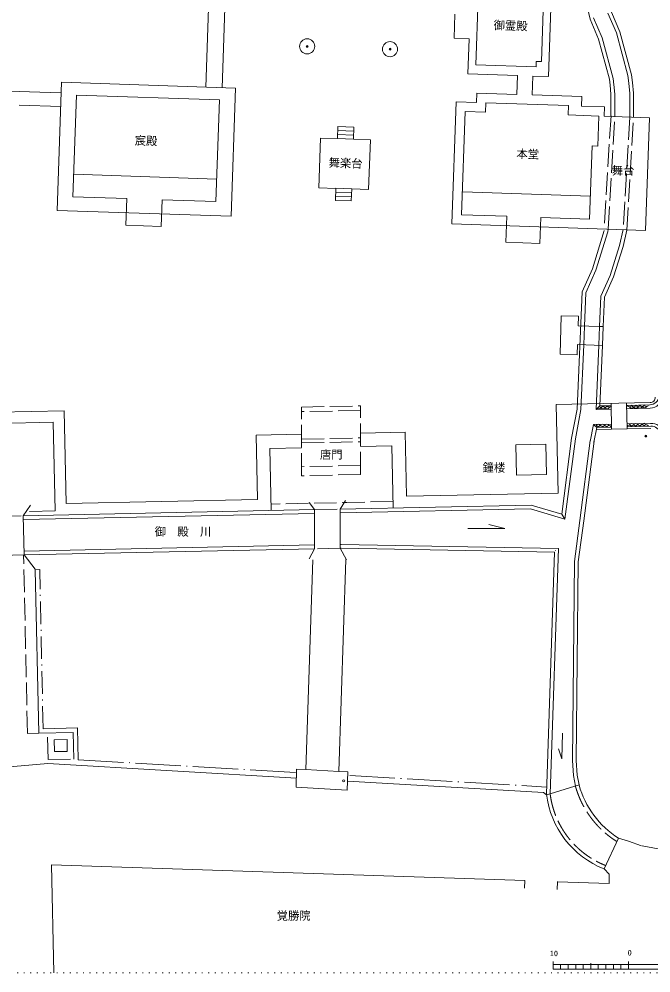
# Model space of a CAD drawing. Units: millimetres, scale not verified. Extents: x 11507 to 407039, y 22504 to 286236.
# Drawn here: x 113502 to 197377, y 22505 to 149019 of the extents above; entities that cross this region are included whole.
import ezdxf
from ezdxf.enums import TextEntityAlignment as Align

# ---------------------------------------------------------------- set-up
doc = ezdxf.new("R2010")
doc.units = ezdxf.units.MM
doc.header["$LTSCALE"] = 500
doc.header["$PDMODE"] = 32
doc.header["$PDSIZE"] = 250
for name, pattern in [('DASHED', [7.5, 6, -1.5]), ('DASHED_DOTTED', [9.25, 6, -1.5, 0.25, -1.5]), ('DOTTED', [1.75, 0.25, -1.5]), ('LONG_DASHED_DOTTED', [15.25, 12, -1.5, 0.25, -1.5])]:
    doc.linetypes.add(name, pattern=pattern)
for name, color, linetype, lineweight in [('0-0通り芯', 7, 'Continuous', 13), ('1-0', 3, 'Continuous', 13), ('1-1', 3, 'Continuous', 13)]:
    doc.layers.add(name, color=color, linetype=linetype, lineweight=lineweight)
doc.styles.add('ＭＳ ゴシック', font='')
doc.styles.get('ＭＳ ゴシック').set_extended_font_data('MS Gothic')

msp = doc.modelspace()

# ---------------------------------------------------------------- linework, layer by layer
at = {"layer": '0-0通り芯', "color": 4}
for p, q in [((184391.1, 23011.3), (184391.1, 24011.3)), ((184391.1, 23611.3), (234391.1, 23611.3)), ((184391.1, 23011.3), (234391.1, 23011.3)), ((185391.1, 23011.3), (185391.1, 23592.5)), ((186391.1, 23011.3), (186391.1, 23592.5)), ((187391.1, 23011.3), (187391.1, 23608.6)), ((188391.1, 23011.3), (188391.1, 23592.5)), ((189391.2, 23011.3), (189391.2, 23818.4)), ((190391.1, 23011.3), (190391.1, 23576.4)), ((191391.1, 23011.3), (191391.1, 23592.5)), ((192391.1, 23011.3), (192391.1, 23608.6)), ((193391.1, 23011.3), (193391.1, 23624.8)), ((194391.1, 23011.3), (194391.1, 24011.3))]:
    msp.add_line(p, q, dxfattribs=at)
at = {"layer": '0-0通り芯', "color": 4, "linetype": 'DOTTED'}
msp.add_line((11743.3, 22527.9), (407039, 22527.9), dxfattribs=at)
at = {"layer": '1-0'}
for p, q in [((188716.6, 151444.5), (189290, 149007.9)), ((191673.6, 149792.5), (192793.8, 147178.8)), ((192150.4, 149949.5), (193267.4, 147343)), ((189290, 149007.9), (190426, 146357.2)), ((190899.6, 146521.6), (189766.7, 149164.8)), ((192793.8, 147178.8), (194314.1, 141531.5)), ((193267.4, 147343), (194805.9, 141628)), ((190426, 146357.2), (191854.9, 141049.1)), ((192346.8, 141145.7), (190899.6, 146521.6)), ((191953.6, 140259.6), (191854.9, 141049.1)), ((192346.8, 141145.7), (192454, 140287.7)), ((194314.1, 141531.5), (194438.6, 140535.7)), ((194438.6, 140535.7), (194571.6, 139166.6)), ((194805.9, 141628), (194935.5, 140591.1)), ((194935.5, 140591.1), (195071.6, 139190.8)), ((191953.6, 140259.6), (192071.6, 139045.5)), ((192571.6, 139069.6), (192448, 140342.3)), ((194571.6, 139166.6), (194571.6, 136019.2)), ((195071.6, 136004.3), (195071.6, 139190.8)), ((192071.6, 139045.5), (192071.6, 136104.3)), ((192571.6, 136078.6), (192571.6, 139069.6)), ((196668.2, 120989.1), (197176.8, 135930.5)), ((141644.3, 122862.1), (118557.6, 123648)), ((170957.1, 121864.3), (196668.2, 120989.1)), ((189606.1, 115903.6), (191185, 120956.1)), ((190074.7, 115726.9), (191662.2, 120807)), ((191662.2, 120807), (191683.2, 121158.7)), ((193682.7, 121090.9), (193193.9, 119003.1)), ((193676.6, 118871.4), (194179.3, 121018.6)), ((193193.9, 119003.1), (191949.3, 115020.2)), ((192417.9, 114843.4), (193676.6, 118871.4)), ((189606.1, 115903.6), (188240.8, 112831.6)), ((190074.7, 115726.9), (188736.4, 112715.6)), ((190718.8, 112251.5), (191949.3, 115020.2)), ((191214.4, 112135.5), (192417.9, 114843.4)), ((188240.8, 112831.6), (187592.8, 97279.8)), ((188736.4, 112715.6), (188552.7, 108306.2)), ((190552, 108248.6), (190718.8, 112251.5)), ((191052, 108238.9), (191214.4, 112135.5)), ((188449.5, 105830.5), (188090.8, 97221.6)), ((190093.3, 97238.9), (190448.7, 105769.7)), ((184813.9, 97881.5), (197255.8, 98150.5)), ((184813.9, 97881.5), (185061.2, 86148.5)), ((192162.2, 94610.2), (192088.2, 98038.9)), ((194152.6, 98083.4), (194226.7, 94655.3)), ((187592.8, 97279.8), (186850.2, 93442.8)), ((187344, 93363.1), (188090.8, 97221.6)), ((190093.3, 97238.9), (192105.2, 97282.4)), ((194169.9, 97327), (197275.9, 97394.1)), ((189742.6, 95230.9), (189307.6, 92983.1)), ((189742.6, 95230.9), (192147, 95282.8)), ((192147, 95282.8), (192147.5, 95282.8)), ((194210.6, 95327.4), (194211.7, 95327.4)), ((194211.7, 95327.4), (197316.6, 95394.5)), ((145150.1, 85307.6), (144970.7, 93821.8)), ((164760.8, 94238.5), (164940.2, 85724.5)), ((190181.6, 94867.5), (189798.5, 92888.1)), ((192162.2, 94610.2), (190116.8, 94566)), ((192160.8, 94610.1), (194227, 94654.8)), ((197376.6, 94722.8), (194227, 94654.8)), ((183428.2, 92627), (179429.1, 92542.7)), ((179513.3, 88543.6), (179429.1, 92542.7)), ((183512.5, 88627.8), (183428.2, 92627)), ((185541.7, 83331.9), (186850.2, 93442.8)), ((185961.9, 82683), (187344, 93363.1)), ((187958.4, 82526.9), (189327.5, 93106.5)), ((188454, 82461.3), (189823.4, 93042.3)), ((183512.5, 88627.8), (179513.3, 88543.6)), ((185061.2, 86148.5), (164940.3, 85724.5)), ((119767.2, 84772.6), (145150.1, 85307.6)), ((114005.2, 83139.2), (152723.8, 83955.1)), ((156090.4, 84026.1), (181465.3, 84560.8)), ((187958.4, 82526.9), (187219.6, 77058.1)), ((187719.3, 77022.2), (188454, 82461.3)), ((173054.9, 81457.4), (177980.4, 81464.3)), ((177980.4, 81464.3), (175875.4, 81967)), ((185107.1, 78811.5), (183999.1, 46261.9)), ((184733.5, 78544.8), (184725.3, 78545)), ((184590.1, 78320.8), (183497.9, 46234.8)), ((187219.6, 77058.1), (186970.6, 50671.4)), ((187470.8, 50684.4), (187719.3, 77022.2)), ((118165.5, 53424.1), (119875.4, 53460.1)), ((118198.6, 51851.6), (118165.5, 53424.1)), ((119875.4, 53460.1), (119908.4, 51887.6)), ((185639.7, 54325.6), (185565.1, 50894.7)), ((119908.4, 51887.6), (118198.6, 51851.6)), ((185565.1, 50894.7), (185099.6, 52228.6)), ((186970.6, 50671.4), (187095.1, 48679.9)), ((187592.3, 48740.4), (187470.8, 50684.4)), ((150252.4, 48354.7), (150293.2, 48352.3)), ((187095.1, 48679.9), (187348.1, 47288.5)), ((187592.3, 48740.4), (187829.4, 47436.1)), ((183999.1, 46261.9), (187829.4, 47436.1)), ((183513.9, 46113), (183112.2, 46439.5)), ((183513.9, 46113), (183999.1, 46261.9)), ((191163.1, 36292.5), (193064.4, 40392.7)), ((192863.2, 39935.3), (192851, 39932.4)), ((194419.4, 39986.2), (193064.4, 40392.7)), ((196137.4, 39372), (194394.9, 39994.3)), ((198334.6, 38977), (196218.7, 39350.4)), ((180626.8, 34741.8), (117807.6, 36848.1)), ((191163.1, 36292.5), (191824.8, 35611)), ((191824.8, 35611), (191824.8, 34366.3)), ((180626.8, 34741.8), (180592.9, 33730.4)), ((184975.5, 34596), (184941.6, 33584.8)), ((184975.5, 34596), (191824.8, 34366.3)), ((184975.6, 34599.3), (184976.3, 34618.7))]:
    msp.add_line(p, q, dxfattribs=at)
at = {"layer": '1-0', "linetype": 'DASHED'}
for p, q in [((192076, 136167.8), (191183.3, 121175.8)), ((191683.2, 121158.7), (192571.6, 136078.6)), ((194571.6, 136019.2), (193682.7, 121090.9)), ((194179.3, 121018.6), (195071.6, 136004.3)), ((152723.8, 83955.1), (156090.4, 84026.1)), ((110795.6, 83071.6), (114005.2, 83139.2))]:
    msp.add_line(p, q, dxfattribs=at)
at = {"layer": '1-0', "color": 2}
for p, q in [((185481.4, 109672.3), (185307.6, 104566.4)), ((187751.5, 109595), (185481.6, 109672.3)), ((187709.2, 108352.7), (187751.5, 109595)), ((190552.3, 108255.9), (187709.2, 108352.7)), ((191052, 108238.9), (190552.3, 108255.9)), ((190947.8, 105736.3), (191052, 108238.9)), ((187624.1, 105854.1), (187577.7, 104489.2)), ((187624.1, 105854.1), (190948, 105741)), ((190613.2, 97707), (190947.8, 105736.3)), ((187577.7, 104489.2), (185307.6, 104566.4)), ((190093.3, 97239.1), (190613.2, 97707)), ((190613.2, 97707), (192095.1, 97738.9)), ((194159.1, 97783.5), (197281.3, 97850.9)), ((189742.6, 95230.9), (190181.6, 94867.5)), ((190181.6, 94867.5), (192155.3, 94910.1)), ((194219.4, 94954.7), (197359.4, 95022.5))]:
    msp.add_line(p, q, dxfattribs=at)
at = {"layer": '1-0', "color": 2, "linetype": 'DASHED'}
for p, q in [((188552.7, 108306.2), (188449.5, 105830.5)), ((190448.7, 105769.7), (190552, 108248.6))]:
    msp.add_line(p, q, dxfattribs=at)
at = {"layer": '1-0', "linetype": 'LONG_DASHED_DOTTED'}
for p, q in [((121357.7, 50785.5), (150689.5, 49076)), ((157386.9, 48685.6), (183516.2, 47162.8))]:
    msp.add_line(p, q, dxfattribs=at)
at = {"layer": '1-0', "color": 4}
msp.add_circle((156598.4, 47984.9), 150, dxfattribs=at)
at = {"layer": '1-0'}
for centre, radius, start, end in [((197181.2, 99116.8), 1269.8, 273.02315, 354.03766), ((197259.2, 98836.7), 686.2, 269.71775, 2.40107), ((197181.2, 99116.8), 1725.2, 273.02315, 356.77611), ((197477.5, 93939.9), 1463.5, 4.56189, 96.32107), ((197477.5, 93939.9), 1088.7, 4.56189, 96.32107), ((199576.2, 50699.7), 12191.7, 195.52686, 237.71624), ((195676.3, 47697.1), 12265.2, 186.8491, 248.40961)]:
    msp.add_arc(centre, radius, start, end, dxfattribs=at)
at = {"layer": '1-0', "color": 4}
for centre, start, end in [((190442.3, 97603.3), 226.37479, 341.76149), ((190722.9, 97809.4), 222.49863, 341.76149), ((191007.2, 97615.5), 200.70391, 341.76149), ((191287.8, 97821.5), 200.70391, 341.76149), ((191572.1, 97627.6), 200.70391, 341.76149), ((191852.7, 97833.7), 200.70391, 341.76149), ((194527.4, 97891.4), 200.70835, 341.76595), ((194811.6, 97697.5), 200.70835, 341.76595), ((195092.3, 97903.6), 200.70835, 341.76595), ((195376.5, 97709.7), 200.70835, 341.76595), ((195657.1, 97915.8), 200.70835, 341.76595), ((195941.4, 97721.9), 200.70835, 341.76595), ((196222, 97928), 200.70835, 341.76595), ((196506.3, 97734.1), 200.70835, 341.76595), ((196786.9, 97940.2), 200.70835, 341.76595), ((190110.2, 94765.9), 20.70824, 118.29291), ((190390.8, 94972), 20.70824, 161.76583), ((190675, 94778.1), 20.70824, 161.76583), ((190955.7, 94984.2), 20.70824, 161.76583), ((191239.9, 94790.3), 20.70824, 161.76583), ((191520.5, 94996.4), 20.70824, 161.76583), ((191804.8, 94802.5), 20.70824, 161.76583), ((194506.3, 94860.8), 20.70833, 161.76591), ((194786.9, 95067), 20.70833, 161.76591), ((195071.1, 94873.1), 20.70833, 161.76591), ((195351.7, 95079.2), 20.70833, 161.76591), ((195636, 94885.3), 20.70833, 161.76591), ((195916.6, 95091.4), 20.70833, 161.76591), ((196200.9, 94897.5), 20.70833, 161.76591), ((196481.5, 95103.6), 20.70833, 161.76591), ((196765.7, 94909.6), 20.70833, 161.76591)]:
    msp.add_arc(centre, 300, start, end, dxfattribs=at)
at = {"layer": '1-0', "linetype": 'DASHED'}
for centre, radius, start, end in [((199576.2, 50699.7), 12695, 195.52686, 238.01138), ((195676.3, 47697.1), 11765.2, 187.00778, 248.54949)]:
    msp.add_arc(centre, radius, start, end, dxfattribs=at)
at = {"layer": '1-1'}
for p, q in [((138883.2, 157885.4), (138273.9, 139986.8)), ((141010.5, 155711.9), (140472.6, 139911.9)), ((184205, 153880.3), (183779.7, 141387.5)), ((174127.9, 142968.7), (174468.2, 152962.9)), ((182846.7, 143370.7), (183122.2, 151466)), ((171245.4, 146469.6), (171354.3, 149667.8)), ((171245.4, 146469.6), (173244.2, 146401)), ((173244.2, 146401), (173086, 141753.7)), ((182123.3, 142695), (174127.9, 142968.7)), ((182147.1, 143394.7), (182123.3, 142695)), ((182846.7, 143370.7), (182147.1, 143394.7)), ((173086, 141753.7), (179682.7, 141527.9)), ((118557.6, 123648), (119136, 140638)), ((142222.6, 139852.2), (119136, 140638)), ((179597.6, 139029.3), (179682.7, 141527.9)), ((181596.4, 138960.9), (181681.5, 141459.4)), ((181681.5, 141459.4), (183779.7, 141387.5)), ((107854.1, 139596.3), (119059.4, 139214.9)), ((142222.6, 139852.2), (141644.3, 122862.1)), ((174249.2, 139212.6), (174206.7, 137963.1)), ((179597.6, 139029.3), (174249.2, 139212.6)), ((121104.6, 138941.3), (120645.3, 125449)), ((140093.6, 138294.8), (121104.6, 138941.3)), ((139634.3, 124802.5), (140093.6, 138294.9)), ((140093.6, 138294.8), (139634.3, 124802.5)), ((170957.1, 121864.3), (171508.3, 138055)), ((174206.7, 137963.1), (171508.3, 138055)), ((175413.5, 136671.3), (175456, 137920.5)), ((186449.6, 137546.3), (175456, 137920.5)), ((181596.4, 138960.9), (188221.8, 138733.7)), ((188179.1, 137487.5), (188221.8, 138733.7)), ((113513.7, 137602.6), (119030.5, 137414.8)), ((172715, 136763.2), (172248.9, 123071.1)), ((175413.5, 136671.3), (172715, 136763.2)), ((186449.6, 137546.3), (186407.1, 136297.2)), ((188179.1, 137487.5), (191226, 137383.7)), ((190947.1, 137396.6), (190947, 137393.2)), ((191183.4, 136134.5), (191226, 137383.7)), ((186407.1, 136297.2), (190450.5, 136159.5)), ((190314.6, 132161.8), (190450.5, 136159.5)), ((191183.4, 136134.5), (197176.8, 135930.5)), ((155782.6, 133162), (155837.1, 134761.1)), ((157917.7, 134156.5), (155818.9, 134228)), ((157935.8, 134689.5), (155837.1, 134761.1)), ((157881.4, 133090.6), (157935.8, 134689.5)), ((153309.4, 126642.7), (153533.9, 133238.5)), ((155782.6, 133162), (153533.9, 133238.5)), ((155782.6, 133162), (157881.4, 133090.6)), ((157899.5, 133623.5), (155831.9, 133693.9)), ((160130.1, 133014), (157881.4, 133090.6)), ((159905.6, 126418.1), (160130.1, 133014)), ((189239.1, 122492.7), (189569.1, 132187.1)), ((190314.6, 132161.8), (189569.1, 132187.1)), ((139736.4, 127800.9), (120747.4, 128447.3)), ((155558, 126566.1), (153309.4, 126642.7)), ((155558.3, 126576.1), (155503.6, 124966.9)), ((155558, 126566.1), (155558.3, 126576.1)), ((155558.3, 126576.1), (157656.8, 126494.6)), ((127791.2, 125205.8), (120645.3, 125449)), ((155521.8, 125500), (157620.6, 125428.5)), ((155539.9, 126033), (157638.7, 125961.6)), ((157656.8, 126494.6), (157602.4, 124895.5)), ((159905.6, 126418.1), (157656.8, 126494.6)), ((172352.2, 126103.8), (189342.3, 125525.5)), ((127791.2, 125205.8), (127670.9, 121671.7)), ((132488.4, 125045.8), (132368.1, 121511.8)), ((139634.3, 124802.5), (132488.4, 125045.8)), ((157602.4, 124895.5), (155503.6, 124966.9)), ((178245.5, 122867), (172248.9, 123071.1)), ((178245.5, 122867), (178128.1, 119418.9)), ((132368.1, 121511.8), (127670.9, 121671.7)), ((182625.5, 119265.8), (182742.9, 122713.9)), ((182742.9, 122713.9), (189239.1, 122492.7)), ((182625.5, 119265.8), (178128.1, 119418.9)), ((150999.2, 93948.7), (144970.7, 93821.8)), ((164760.8, 94238.5), (158854, 94114.1)), ((162999.1, 92401), (158843.4, 92313.4)), ((162999.1, 92401), (163172.4, 84175.1)), ((150992.6, 92148), (146808.2, 92059.8)), ((146808.2, 92059.8), (146981.4, 83839.6)), ((152722.8, 83955.1), (151995.7, 84899.5)), ((156122.8, 84026.7), (156849.9, 85148.4)), ((156620.7, 84875.7), (156999, 84898)), ((152722.8, 84001.8), (152722.8, 83955.1)), ((152722.8, 78764), (152722.8, 83955)), ((156122.8, 78835.4), (156122.8, 84012.8)), ((181465.3, 84560.8), (185541.7, 83331.9)), ((152722.8, 78764.2), (151995.7, 77431.5)), ((156122.8, 78835.8), (156974.4, 77307.1)), ((156241.5, 78838.3), (184590.1, 78320.8)), ((117807.6, 36848.1), (118109.8, 22504.6))]:
    msp.add_line(p, q, dxfattribs=at)
at = {"layer": '1-1', "color": 2, "linetype": 'DASHED'}
for p, q in [((150995.7, 97549.4), (158845.7, 97714.7)), ((158848, 97114.7), (151003.6, 96949.5)), ((158846.3, 89812.9), (150992.3, 89647.4)), ((158845.7, 88612.6), (150995.7, 88447.2)), ((114609.5, 54255.3), (114110.3, 77942.2))]:
    msp.add_line(p, q, dxfattribs=at)
at = {"layer": '1-1', "linetype": 'DASHED'}
for p, q in [((150995.7, 88447.2), (150995.7, 97549.4)), ((158845.7, 88612.6), (158845.7, 97714.7)), ((150995.7, 93298.4), (158845.7, 93463.8)), ((150995.7, 92798.3), (158845.7, 92963.7)), ((163154.4, 85030.4), (146961.2, 84689.2)), ((156119.5, 78835.7), (152734.7, 78764.4)), ((114142.3, 77951.2), (110881.4, 77882.5)), ((117345.6, 50794.8), (117271.7, 54311.4)), ((117345.6, 50794.8), (120755.9, 50866.6))]:
    msp.add_line(p, q, dxfattribs=at)
at = {"layer": '1-1', "color": 2}
for p, q in [((119508, 97074.4), (95682.4, 96572.4)), ((119508, 97074.4), (119767.2, 84772.6)), ((118039.9, 95543.2), (95707.9, 95072.6)), ((118287.8, 83779.8), (118039.9, 95543.2)), ((118287.8, 83779.8), (114885.1, 83708.1)), ((156126.7, 83526.7), (181396.7, 84059.2)), ((181396.7, 84059.2), (185961.9, 82683)), ((114055.2, 82640.2), (152717.5, 83454.9)), ((185541.7, 83331.9), (185961.9, 82683)), ((152734.7, 78764.4), (114142.3, 77951.2)), ((114159.8, 78451.7), (152723.3, 79264.3)), ((156113.6, 79335.7), (156240.9, 79338.4)), ((156241.5, 78838.3), (156119.5, 78835.7)), ((156240.9, 79338.4), (185107.1, 78811.5)), ((116251.8, 75998), (115651.9, 75985.3)), ((116109.1, 54286.9), (115651.9, 75985.3)), ((116696.4, 54899.1), (121269, 54995.5)), ((121357.7, 50785.5), (121269, 54995.5)), ((114609.5, 54255.3), (116109.1, 54286.9)), ((116109.1, 54286.9), (120681.8, 54383)), ((120755.9, 50866.6), (120681.8, 54383))]:
    msp.add_line(p, q, dxfattribs=at)
at = {"layer": '1-1', "color": 6}
for p, q in [((114050.8, 83138.8), (115020.4, 84538.1)), ((114050.8, 83138.8), (114159.8, 77966.4)), ((114159.8, 77966.4), (115651.7, 76062.4)), ((151546.3, 49481.3), (152493, 77288.6)), ((155940.2, 49225.3), (156896.9, 77328.4)), ((117340, 50272.9), (75298.6, 46800)), ((117340, 50272.9), (150314.8, 48351.1)), ((150266.3, 47151.7), (150348, 49551.2)), ((150348, 49551.2), (151546.3, 49481.3)), ((151546.3, 49481.3), (155940.2, 49225.3)), ((157138.5, 49155.4), (155940.2, 49225.3)), ((157138.5, 49155.4), (157056.8, 46756)), ((157056.8, 46756), (150266.3, 47151.7)), ((157098.1, 47955.7), (183112.2, 46439.5))]:
    msp.add_line(p, q, dxfattribs=at)
at = {"layer": '1-1', "color": 2, "linetype": 'DASHED_DOTTED'}
msp.add_line((116696.4, 54899.1), (116251.8, 75998), dxfattribs=at)
at = {"layer": '1-1'}
for centre in [(151746.6, 145397.9), (162740.2, 145023.7)]:
    msp.add_circle(centre, 1000, dxfattribs=at)
at = {"layer": '1-1', "color": 2}
for p in [(151746.6, 145397.9), (162740.2, 145023.7), (196697.5, 93714)]:
    msp.add_point(p, dxfattribs=at)

# ---------------------------------------------------------------- texts
at = {"layer": '0-0通り芯', "style": 'ＭＳ ゴシック'}
for s, p in [('10', (183945.4, 24508.5)), ('0', (194283.6, 24595.6))]:
    msp.add_text(s, height=733.1, dxfattribs=at).set_placement(p, align=Align.BOTTOM_LEFT)
at = {"layer": '1-0', "style": 'ＭＳ ゴシック'}
msp.add_text('宸殿', height=1100, rotation=358.05, dxfattribs=at).set_placement((128831.5, 132044.1), align=Align.BOTTOM_LEFT)
at = {"layer": '1-1', "style": 'ＭＳ ゴシック'}
for s, rotation, p in [('御霊殿', 357.997, (176463.6, 147347.5)), ('本堂', 357.676, (179493.5, 130295.8)), ('舞楽台', 358.05, (154573.2, 129102.9)), ('唐門', 0.034, (153442.6, 90376.2))]:
    msp.add_text(s, height=1100, rotation=rotation, dxfattribs=at).set_placement(p, align=Align.BOTTOM_LEFT)
for s, p in [('舞台', (192176.6, 128041)), ('鐘楼', (175028.4, 88647.7)), ('御\u3000殿\u3000川', (131509.6, 80149)), ('覚勝院', (147704.2, 29216.2))]:
    msp.add_text(s, height=1100, dxfattribs=at).set_placement(p, align=Align.BOTTOM_LEFT)

doc.saveas('drawing.dxf')
